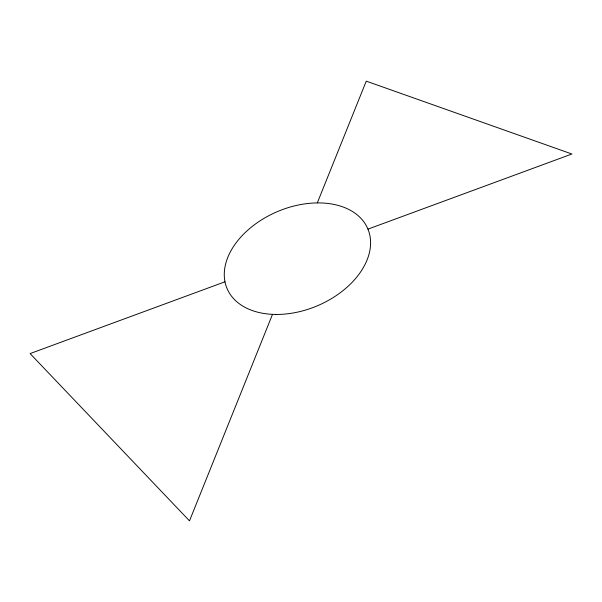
<?xml version="1.0" encoding="UTF-8"?>
<svg xmlns="http://www.w3.org/2000/svg" width="602" height="602" viewBox="0 0 602 602"><rect width="100%" height="100%" fill="white"/><g stroke="black" fill="none" stroke-linecap="round" stroke-linejoin="round"><path stroke-width="0.9" d="M272.51 314.349L189.495 520.858L30.1 353.585L224.982 281.796M317.307 202.904L366.257 81.142L571.9 154.007L367.95 229.136M276.017 314.447A76.454 51.162 -23 0 0 368.725 231.206A76.454 51.162 -23 0 0 247.565 230.37A76.454 51.162 -23 0 0 276.017 314.447"/></g></svg>
